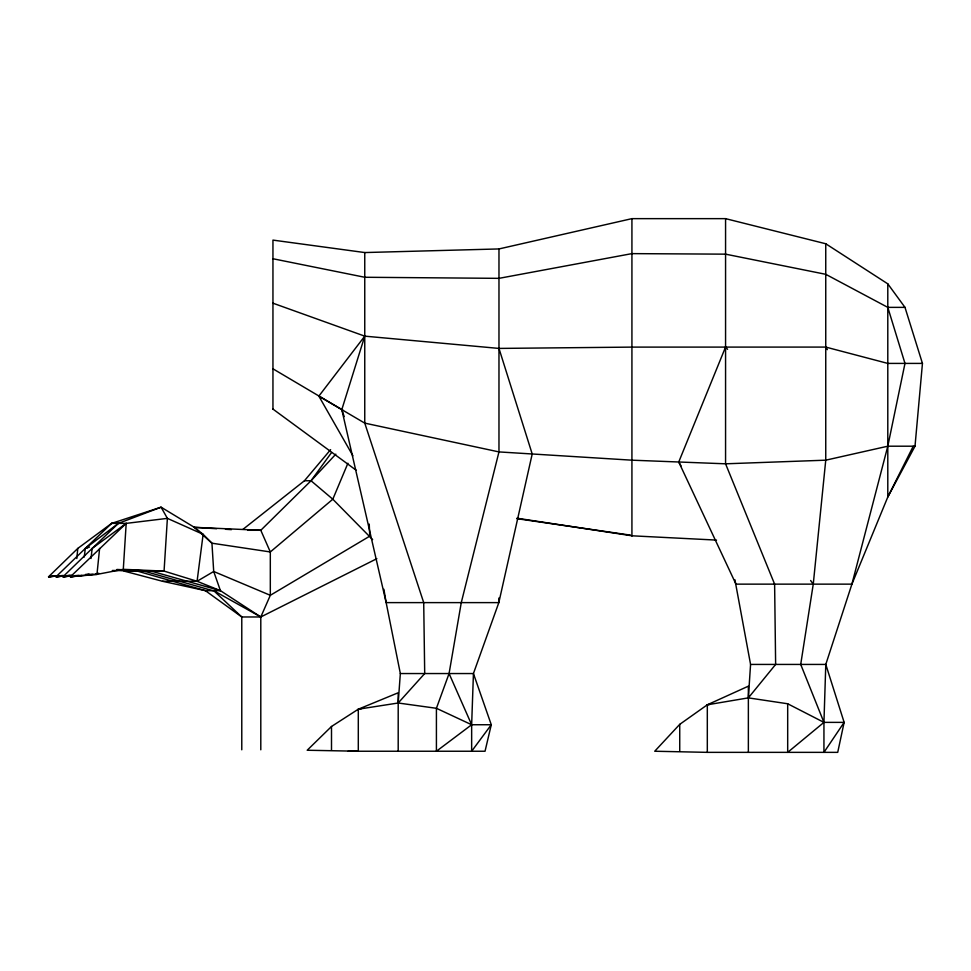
<?xml version="1.0" encoding="UTF-8"?>
<svg xmlns="http://www.w3.org/2000/svg" width="971" height="971" viewBox="0 0 971 971"><rect width="100%" height="100%" fill="white"/><g stroke="black" fill="none" stroke-linecap="round" stroke-linejoin="round"><path stroke-width="1.46" d="M498.839 598.063L498.827 602.615L473.435 673.546L471.651 724.742L471.651 751.238L491.277 724.742L473.435 673.546L400.343 673.546L386.155 602.615L341.804 409.628L364.756 336.148L498.973 348.419L631.927 347.108L825.751 347.084L887.797 363.409L922.45 363.409L915.01 446.199L887.797 497.018L851.907 584.141L825.787 664.431L823.942 722.375L823.942 752.355L844.139 722.375L825.787 664.431L750.571 664.431L734.926 579.784M57.471 575.985L48.55 576.786L77.777 548.421L111.641 523.381L126.194 523.381L70.373 576.786L96.966 574.395L123.293 569.334L126.194 523.381L167.388 518.368L203.133 534.329L211.945 543.202L270.314 551.953L332.81 499.215L347.909 463.252M750.571 664.431L748.362 697.87L707.313 704.8L679.736 724.354L654.733 751.238L707.313 752.355L837.718 752.355L844.139 722.375L823.942 722.375L787.687 703.769L748.362 697.87L775.635 664.431L774.615 584.141L725.568 463.81L725.568 218.645L631.927 218.645L498.973 248.94L364.756 252.557L272.948 240.104L272.948 409.24M400.343 673.546L398.195 703.004L358.299 709.206L331.499 726.49L307.2 750.243L358.299 751.238L358.299 709.206L398.195 692.772L398.195 751.238M76.818 558.519L77.777 548.421M99.612 548.421L96.966 574.395L85.618 574.395M787.687 703.769L787.687 752.355L823.942 722.375L800.711 664.431L813.261 584.141L825.751 460.181L825.751 243.757L725.568 218.645M90.995 558.519L92.16 548.421L118.401 523.381L161.077 507.178L194.37 527.338L203.133 534.329L197.077 581.277L220.429 590.659L260.798 616.973L260.798 749.794M84.234 557.075L85.314 548.421L111.641 523.381L161.077 507.178L167.388 518.368L164.063 571.094L197.077 581.277L213.705 571.482L270.314 595.308L369.769 536.15L369.235 524.097M348.116 751.238L485.039 751.238L491.277 724.742L471.651 724.742L436.416 751.238L436.416 708.296L449.075 673.546L461.274 602.615L498.973 451.916L498.973 248.94M272.948 258.747L364.756 277.269L498.973 278.349L631.927 253.625L725.568 254.159L825.751 274.308L887.797 307.37L904.984 363.409L887.797 446.199L851.907 584.141L735.969 584.141L678.741 462.002L725.568 347.048L727.57 349.317M913.25 446.199L887.797 497.018L887.797 283.848L825.751 243.757M247.629 530.287L260.798 530.287L311.036 480.754L331.536 452.559M352.91 455.775L318.852 396.132L364.756 336.148L272.948 303.183M242.956 529.353L304.445 480.754L330.613 449.634M304.445 480.754L311.036 480.754L335.832 454.161M118.401 523.381L85.314 548.421L56.002 576.786L64.693 575.985M126.194 523.381L92.16 548.421L62.933 576.786L71.672 575.985M376.857 558.677L260.798 616.973L241.779 616.973L205.391 590.659L137.324 571.094L116.459 570.111M707.313 752.355L707.313 704.8L748.362 686.181L748.362 752.355M88.033 547.413L85.314 548.421L89.478 547.061M95.947 573.825L98.824 573.266M707.313 704.8L710.238 704.291M358.299 709.206L361.261 708.757M111.641 523.381L117.625 522.592M57.143 575.682L48.55 576.786L57.058 575.888M81.94 575.305L70.373 576.786L93.07 574.395M63.431 575.864L56.002 576.786L63.091 576.034M71.769 575.682L62.933 576.786L71.441 575.888M67.339 575.585L70.179 575.293M67.582 575.718L71.927 575.317M74.597 575.718L78.967 575.317M60.445 575.718L63.418 575.451M887.797 307.37L904.984 307.37L922.45 363.409M915.01 446.199L887.797 446.199L825.751 460.181L725.568 463.81L631.927 460.181L498.973 451.916L364.756 423.125L318.852 396.132M112.357 570.487L164.063 571.094L123.293 569.334M124.07 571.094L162.521 581.277L197.077 581.277M200.961 533.285L211.945 543.202L213.705 571.482L220.429 590.659L205.391 590.659L162.521 581.277M198.764 531.307L194.37 527.338L260.798 530.287L270.314 551.953L270.314 595.308L260.798 616.973L213.705 590.659L241.779 616.973L241.779 749.794M116.908 569.467L151.197 571.094L220.429 590.659M117.248 569.819L144.024 571.094L212.71 590.659M716.501 540.094L631.927 535.798L516.9 518.198M194.37 527.338L216.594 528.722M225.478 529.268L231.414 529.644M516.9 518.672L630.434 535.13M272.948 368.81L342.775 410.126M272.948 409.094L356.296 470.316M311.036 480.754L332.81 499.215L372.621 539.609M887.797 283.848L904.984 307.37M810.603 580.488L813.261 584.141M825.751 347.084L827.341 349.633M678.741 462.002L681.047 465.862M449.075 673.546L471.651 724.742L436.416 708.296L398.195 703.004L424.703 673.546L423.708 602.615L364.756 423.125L364.756 252.557M341.804 409.628L344.195 416.595M498.973 348.419L532.205 453.991L498.827 602.615L386.155 602.615L383.885 589.263M679.736 724.354L679.736 751.238M631.927 218.645L631.927 536.077M331.499 726.49L331.499 750.243M89.174 574.395L86.285 574.759L89.174 574.395"/></g></svg>
